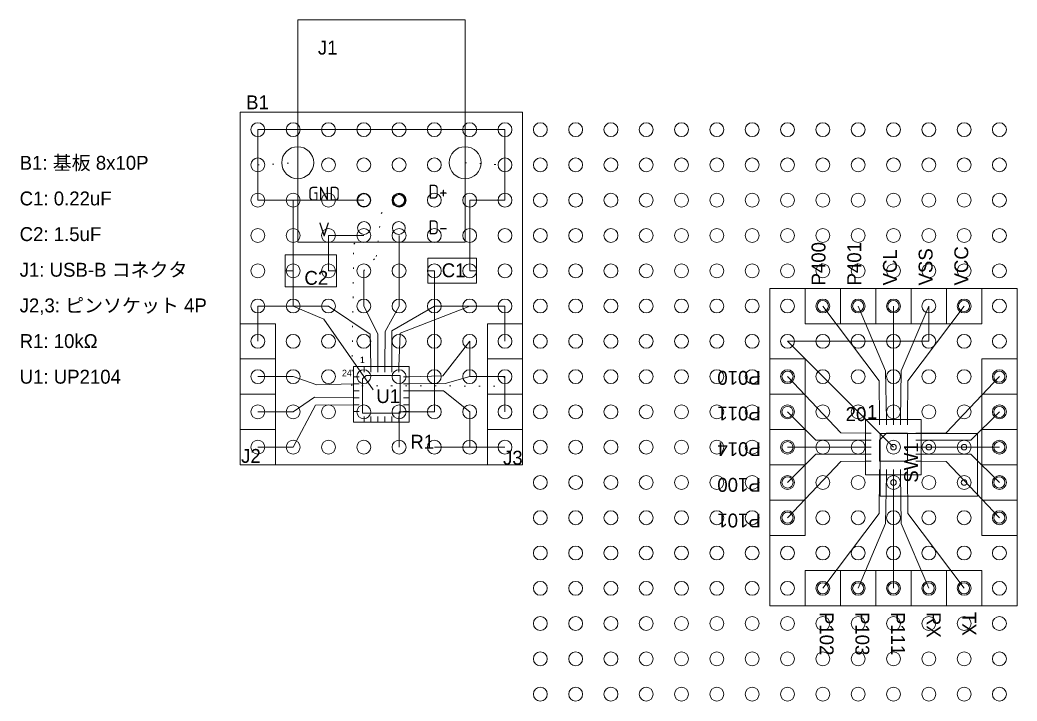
# Model space of a CAD drawing. Extents: x -65 to 72, y -77 to 74.
# Drawn here: x -65.4 to 6.4, y -18.3 to 30.8 of the extents above; entities that cross this region are included whole.
import ezdxf

# ---------------------------------------------------------------- set-up
doc = ezdxf.new("R2010")
doc.units = 0
doc.linetypes.add('DOTTINY', pattern=[0.9525, 0, -0.9525])
doc.layers.get('0').update_dxf_attribs({"linetype": 'CONTINUOUS', "lineweight": 9})
for name, color, linetype, lineweight in [('0_GND', 7, 'CONTINUOUS', 15), ('5V line', 1, 'CONTINUOUS', 15), ('condenser', 5, 'CONTINUOUS', 15)]:
    doc.layers.add(name, color=color, linetype=linetype, lineweight=lineweight)
for name, color, linetype, lineweight, true_color in [('0_wire', 92, 'CONTINUOUS', 15, 0x00c800), ('3.3V line', 40, 'CONTINUOUS', 15, 0xffaa00), ('micon', 216, 'CONTINUOUS', 15, 0x800080), ('resister', 134, 'CONTINUOUS', 15, 0x00b1b1), ('socket_header', 56, 'CONTINUOUS', 15, 0x808000), ('switch', 136, 'CONTINUOUS', 15, 0x008080), ('terminal', 16, 'CONTINUOUS', 15, 0x800000), ('universal_board', 253, 'CONTINUOUS', 15, 0xa0a0a4)]:
    doc.layers.add(name, color=color, linetype=linetype, lineweight=lineweight, true_color=true_color)
doc.styles.add('azomix', font='azomix')
doc.styles.add('iso', font='iso')
doc.styles.add('kst32b', font='kst32b')

msp = doc.modelspace()

# ---------------------------------------------------------------- linework, layer by layer
at = {"layer": '0_GND'}
for p, q in [((-48.26, 17.78), (-48.26, 22.86)), ((-48.26, 22.86), (-30.48, 22.86)), ((-30.48, 22.86), (-30.48, 17.78)), ((-43.18, 17.78), (-48.26, 17.78)), ((-45.72, 17.78), (-45.72, 12.7)), ((-40.64, 17.78), (-43.18, 17.78)), ((-30.48, 17.78), (-33.02, 17.78)), ((-33.02, 17.78), (-33.02, 12.7)), ((-45.72, 12.7), (-45.72, 10.16)), ((-45.72, 10.16), (-48.26, 10.16)), ((-48.26, 10.16), (-48.26, 7.62)), ((-43.18, 10.16), (-45.72, 10.16)), ((0, 10.16), (0, 7.62)), ((0, 7.62), (-10.16, 7.62))]:
    msp.add_line(p, q, dxfattribs=at)
at = {"layer": '0_wire'}
for p, q in [((-38.1, 15.24), (-38.1, 10.16)), ((-40.64, 12.7), (-40.64, 10.16)), ((-45.72, 5.08), (-48.26, 5.08)), ((-45.72, 2.54), (-48.26, 2.54)), ((-33.02, 2.54), (-33.02, 0)), ((-45.72, 0), (-48.26, 0)), ((-33.02, 0), (-35.56, 0)), ((-30.48, 0), (-33.02, 0))]:
    msp.add_line(p, q, dxfattribs=at)
for centre in [(-38.1, 17.78), (-7.62, 10.16), (-5.08, 10.16), (-10.16, 5.08), (5.08, 5.08), (-10.16, 2.54), (5.08, 2.54), (-10.16, 0), (5.08, 0), (-10.16, -2.54), (5.08, -2.54), (-10.16, -5.08), (5.08, -5.08), (-7.62, -10.16), (-5.08, -10.16), (-2.54, -10.16), (0, -10.16), (2.54, -10.16)]:
    msp.add_circle(centre, 0.4, dxfattribs=at)
at = {"layer": '3.3V line'}
for p, q in [((-35.56, 10.16), (-35.56, 12.7)), ((-35.56, 10.16), (-33.02, 10.16)), ((-35.56, 10.16), (-35.56, 2.54)), ((-33.02, 10.16), (-30.48, 10.16)), ((-30.48, 10.16), (-30.48, 7.62)), ((-35.56, 2.54), (-38.1, 2.54)), ((-38.1, 2.54), (-38.1, 0))]:
    msp.add_line(p, q, dxfattribs=at)
msp.add_circle((-2.54, 10.16), 0.4, dxfattribs=at)
at = {"layer": '5V line'}
for p, q in [((-40.64, 15.24), (-43.18, 15.24)), ((-43.18, 15.24), (-43.18, 12.7)), ((-33.02, 7.62), (-33.02, 5.08)), ((-30.48, 5.08), (-33.02, 5.08)), ((-30.48, 5.08), (-30.48, 2.54))]:
    msp.add_line(p, q, dxfattribs=at)
msp.add_circle((2.54, 10.16), 0.4, dxfattribs=at)
at = {"layer": 'condenser'}
for p, q in [((-42.6, 13.85), (-46.3, 13.85)), ((-46.3, 13.85), (-46.3, 11.55)), ((-42.6, 11.55), (-42.6, 13.85)), ((-32.54, 13.6), (-36.04, 13.6)), ((-36.04, 13.6), (-36.04, 11.8)), ((-32.54, 11.8), (-32.54, 13.6)), ((-46.3, 12.7), (-45.72, 12.7)), ((-43.18, 12.7), (-42.6, 12.7)), ((-35.56, 12.7), (-36.04, 12.7)), ((-32.54, 12.7), (-33.02, 12.7)), ((-46.3, 11.55), (-42.6, 11.55)), ((-36.04, 11.8), (-32.54, 11.8))]:
    msp.add_line(p, q, dxfattribs=at)
at = {"layer": 'micon'}
for p, q in [((-37.37, 5.81), (-41.37, 5.81)), ((-41.37, 5.81), (-41.37, 1.81)), ((-40.62, 5.81), (-40.62, 5.41)), ((-40.12, 5.81), (-40.12, 5.41)), ((-39.62, 5.81), (-39.62, 5.41)), ((-39.12, 5.81), (-39.12, 5.41)), ((-38.62, 5.81), (-38.62, 5.41)), ((-38.12, 5.81), (-38.12, 5.41)), ((-37.37, 1.81), (-37.37, 5.81)), ((-41.37, 5.06), (-40.97, 5.06)), ((-40.47, 5.16), (-40.72, 4.91)), ((-38.02, 5.16), (-40.47, 5.16)), ((-38.02, 2.46), (-38.02, 5.16)), ((-37.37, 5.06), (-37.77, 5.06)), ((-41.37, 4.56), (-40.97, 4.56)), ((-40.72, 4.91), (-40.72, 2.46)), ((-37.37, 4.56), (-37.77, 4.56)), ((-41.37, 4.06), (-40.97, 4.06)), ((-37.37, 4.06), (-37.77, 4.06)), ((-41.37, 3.56), (-40.97, 3.56)), ((-41.37, 3.06), (-40.97, 3.06)), ((-37.37, 3.56), (-37.77, 3.56)), ((-37.37, 3.06), (-37.77, 3.06)), ((-41.37, 2.56), (-40.97, 2.56)), ((-40.72, 2.46), (-38.02, 2.46)), ((-40.62, 1.81), (-40.62, 2.21)), ((-40.12, 1.81), (-40.12, 2.21)), ((-39.62, 1.81), (-39.62, 2.21)), ((-39.12, 1.81), (-39.12, 2.21)), ((-38.62, 1.81), (-38.62, 2.21)), ((-38.12, 1.81), (-38.12, 2.21)), ((-37.37, 2.56), (-37.77, 2.56)), ((-41.37, 1.81), (-37.37, 1.81)), ((-4.54, 2), (-4.54, -2)), ((-0.54, 2), (-4.54, 2)), ((-3.54, 2), (-3.54, 1.6)), ((-3.04, 2), (-3.04, 1.6)), ((-2.54, 2), (-2.54, 1.6)), ((-2.04, 2), (-2.04, 1.6)), ((-1.54, 2), (-1.54, 1.6)), ((-0.54, -2), (-0.54, 2)), ((-4.54, 1), (-4.14, 1)), ((-3.04, 1), (-3.54, 0.5)), ((-1.54, 1), (-3.04, 1)), ((-1.54, -1), (-1.54, 1)), ((-0.54, 1), (-0.94, 1)), ((-4.54, 0.5), (-4.14, 0.5)), ((-4.54, 0), (-4.14, 0)), ((-3.54, 0.5), (-3.54, -1)), ((-0.54, 0.5), (-0.94, 0.5)), ((-4.54, -0.5), (-4.14, -0.5)), ((-0.54, 0), (-0.94, 0)), ((-0.54, -0.5), (-0.94, -0.5)), ((-4.54, -1), (-4.14, -1)), ((-3.54, -1), (-1.54, -1)), ((-0.54, -1), (-0.94, -1)), ((-4.54, -2), (-0.54, -2)), ((-3.54, -2), (-3.54, -1.6)), ((-3.04, -2), (-3.04, -1.6)), ((-2.54, -2), (-2.54, -1.6)), ((-2.04, -2), (-2.04, -1.6)), ((-1.54, -2), (-1.54, -1.6))]:
    msp.add_line(p, q, dxfattribs=at)
at = {"layer": 'resister', "linetype": 'DOTTINY'}
for p, q in [((-48.26, 20.32), (-45.39, 20.48)), ((-33.35, 20.48), (-30.48, 20.32))]:
    msp.add_line(p, q, dxfattribs=at)
at = {"layer": 'resister'}
for p, q in [((-2.54, 10.16), (-2.54, 2)), ((-2.54, 0), (-10.16, 7.62)), ((-2.54, -10.16), (-2.54, -2))]:
    msp.add_line(p, q, dxfattribs=at)
at = {"layer": 'resister', "linetype": 'DOTTINY'}
for points in [[(-40.64, 12.7), (-39.736, 13.721), (-39.387, 16.827), (-38.1, 17.78)], [(-30.48, 5.08), (-31.214, 4.397), (-41.493, 4.424), (-41.361, 14.624), (-40.64, 15.24)]]:
    msp.add_lwpolyline(points, dxfattribs=at)
at = {"layer": 'resister'}
for points in [[(-39.972, 4.126), (-43.503, 9.204), (-45.72, 10.16)], [(-40.12, 5.81), (-40.175, 8.14), (-43.18, 10.16)], [(-40.64, 10.16), (-39.623, 8.171), (-39.62, 5.81)], [(-38.1, 10.16), (-39.101, 8.324), (-39.12, 5.81)], [(-35.56, 10.16), (-38.62, 8.382), (-38.62, 5.81)], [(-33.02, 10.16), (-38.027, 8.202), (-38.12, 5.81)], [(-7.62, 10.16), (-3.578, 4.77), (-3.54, 2)], [(-5.08, 10.16), (-3.101, 5.486), (-3.04, 2)], [(0, 10.16), (-1.979, 5.486), (-2.04, 2)], [(2.54, 10.16), (-1.502, 4.77), (-1.54, 2)], [(-33.02, 7.62), (-34.958, 5.133), (-37.37, 5.06)], [(-41.37, 4.56), (-44.019, 4.483), (-45.72, 5.08)], [(-33.02, 5.08), (-34.774, 4.58), (-37.37, 4.56)], [(-10.16, 5.08), (-6.336, 1.038), (-4.54, 1)], [(5.08, 5.08), (1.256, 1.038), (-0.54, 1)], [(-45.72, 2.54), (-44.178, 3.61), (-41.37, 3.56)], [(-33.02, 2.54), (-34.896, 4.058), (-37.37, 4.06)], [(-45.72, 0), (-44.098, 3.015), (-41.37, 3.06)], [(-4.54, 0.5), (-8.114, 0.502), (-10.16, 2.54)], [(-0.54, 0.5), (3.034, 0.502), (5.08, 2.54)], [(-10.16, 0), (-4.54, 0)], [(-4.54, -0.5), (-8.114, -0.502), (-10.16, -2.54)], [(5.08, 0), (-0.54, 0)], [(-0.54, -0.5), (3.034, -0.502), (5.08, -2.54)], [(-10.16, -5.08), (-6.336, -1.038), (-4.54, -1)], [(5.08, -5.08), (1.256, -1.038), (-0.54, -1)], [(-7.62, -10.16), (-3.578, -4.77), (-3.54, -2)], [(-5.08, -10.16), (-3.101, -5.486), (-3.04, -2)], [(0, -10.16), (-1.979, -5.486), (-2.04, -2)], [(2.54, -10.16), (-1.502, -4.77), (-1.54, -2)]]:
    msp.add_lwpolyline(points, dxfattribs=at)
at = {"layer": 'socket_header'}
for p, q in [((-29.21, 11.43), (-29.21, 13.97)), ((-8.89, 8.89), (-8.89, 11.43)), ((-6.35, 11.43), (-8.89, 11.43)), ((-6.35, 8.89), (-6.35, 11.43)), ((-6.35, 8.89), (-6.35, 11.43)), ((-3.81, 11.43), (-6.35, 11.43)), ((-3.81, 8.89), (-3.81, 11.43)), ((-3.81, 8.89), (-3.81, 11.43)), ((-1.27, 11.43), (-3.81, 11.43)), ((-1.27, 8.89), (-1.27, 11.43)), ((-1.27, 8.89), (-1.27, 11.43)), ((1.27, 11.43), (-1.27, 11.43)), ((1.27, 8.89), (1.27, 11.43)), ((1.27, 8.89), (1.27, 11.43)), ((3.81, 11.43), (1.27, 11.43)), ((3.81, 8.89), (3.81, 11.43)), ((-49.53, 6.35), (-49.53, 8.89)), ((-46.99, 8.89), (-49.53, 8.89)), ((-46.99, 6.35), (-46.99, 8.89)), ((-31.75, 6.35), (-31.75, 8.89)), ((-29.21, 8.89), (-31.75, 8.89)), ((-29.21, 6.35), (-29.21, 8.89)), ((-6.35, 8.89), (-8.89, 8.89)), ((-3.81, 8.89), (-6.35, 8.89)), ((-1.27, 8.89), (-3.81, 8.89)), ((1.27, 8.89), (-1.27, 8.89)), ((3.81, 8.89), (1.27, 8.89)), ((-46.99, 6.35), (-49.53, 6.35)), ((-49.53, 3.81), (-49.53, 6.35)), ((-46.99, 6.35), (-49.53, 6.35)), ((-46.99, 3.81), (-46.99, 6.35)), ((-29.21, 6.35), (-31.75, 6.35)), ((-31.75, 3.81), (-31.75, 6.35)), ((-29.21, 6.35), (-31.75, 6.35)), ((-29.21, 3.81), (-29.21, 6.35)), ((-11.43, 3.81), (-11.43, 6.35)), ((-8.89, 6.35), (-11.43, 6.35)), ((-8.89, 3.81), (-8.89, 6.35)), ((3.81, 3.81), (3.81, 6.35)), ((6.35, 6.35), (3.81, 6.35)), ((6.35, 3.81), (6.35, 6.35)), ((-46.99, 3.81), (-49.53, 3.81)), ((-49.53, 1.27), (-49.53, 3.81)), ((-46.99, 3.81), (-49.53, 3.81)), ((-46.99, 1.27), (-46.99, 3.81)), ((-29.21, 3.81), (-31.75, 3.81)), ((-31.75, 1.27), (-31.75, 3.81)), ((-29.21, 3.81), (-31.75, 3.81)), ((-29.21, 1.27), (-29.21, 3.81)), ((-8.89, 3.81), (-11.43, 3.81)), ((-11.43, 1.27), (-11.43, 3.81)), ((-8.89, 3.81), (-11.43, 3.81)), ((-8.89, 1.27), (-8.89, 3.81)), ((6.35, 3.81), (3.81, 3.81)), ((3.81, 1.27), (3.81, 3.81)), ((6.35, 3.81), (3.81, 3.81)), ((6.35, 1.27), (6.35, 3.81)), ((-46.99, 1.27), (-49.53, 1.27)), ((-49.53, -1.27), (-49.53, 1.27)), ((-46.99, 1.27), (-49.53, 1.27)), ((-46.99, -1.27), (-46.99, 1.27)), ((-29.21, 1.27), (-31.75, 1.27)), ((-31.75, -1.27), (-31.75, 1.27)), ((-29.21, 1.27), (-31.75, 1.27)), ((-29.21, -1.27), (-29.21, 1.27)), ((-8.89, 1.27), (-11.43, 1.27)), ((-11.43, -1.27), (-11.43, 1.27)), ((-8.89, 1.27), (-11.43, 1.27)), ((-8.89, -1.27), (-8.89, 1.27)), ((6.35, 1.27), (3.81, 1.27)), ((3.81, -1.27), (3.81, 1.27)), ((6.35, 1.27), (3.81, 1.27)), ((6.35, -1.27), (6.35, 1.27)), ((-46.99, -1.27), (-49.53, -1.27)), ((-29.21, -1.27), (-31.75, -1.27)), ((-8.89, -1.27), (-11.43, -1.27)), ((-11.43, -3.81), (-11.43, -1.27)), ((-8.89, -1.27), (-11.43, -1.27)), ((-8.89, -3.81), (-8.89, -1.27)), ((6.35, -1.27), (3.81, -1.27)), ((3.81, -3.81), (3.81, -1.27)), ((6.35, -1.27), (3.81, -1.27)), ((6.35, -3.81), (6.35, -1.27)), ((-8.89, -3.81), (-11.43, -3.81)), ((-11.43, -6.35), (-11.43, -3.81)), ((-8.89, -3.81), (-11.43, -3.81)), ((-8.89, -6.35), (-8.89, -3.81)), ((6.35, -3.81), (3.81, -3.81)), ((3.81, -6.35), (3.81, -3.81)), ((6.35, -3.81), (3.81, -3.81)), ((6.35, -6.35), (6.35, -3.81)), ((-8.89, -6.35), (-11.43, -6.35)), ((6.35, -6.35), (3.81, -6.35)), ((-8.89, -11.43), (-8.89, -8.89)), ((-6.35, -8.89), (-8.89, -8.89)), ((-6.35, -11.43), (-6.35, -8.89)), ((-6.35, -11.43), (-6.35, -8.89)), ((-3.81, -8.89), (-6.35, -8.89)), ((-3.81, -11.43), (-3.81, -8.89)), ((-3.81, -11.43), (-3.81, -8.89)), ((-1.27, -8.89), (-3.81, -8.89)), ((-1.27, -11.43), (-1.27, -8.89)), ((-1.27, -11.43), (-1.27, -8.89)), ((1.27, -8.89), (-1.27, -8.89)), ((1.27, -11.43), (1.27, -8.89)), ((1.27, -11.43), (1.27, -8.89)), ((3.81, -8.89), (1.27, -8.89)), ((3.81, -11.43), (3.81, -8.89)), ((-6.35, -11.43), (-8.89, -11.43)), ((-3.81, -11.43), (-6.35, -11.43)), ((-1.27, -11.43), (-3.81, -11.43)), ((1.27, -11.43), (-1.27, -11.43)), ((3.81, -11.43), (1.27, -11.43))]:
    msp.add_line(p, q, dxfattribs=at)
at = {"layer": 'switch'}
for p, q in [((3.5, 0.98), (-3.5, 0.98)), ((-3.5, 0.98), (-3.5, -3.52)), ((3.5, -3.52), (3.5, 0.98)), ((-3.5, -3.52), (3.5, -3.52))]:
    msp.add_line(p, q, dxfattribs=at)
for centre in [(-2.54, 0), (0, 0), (2.54, 0), (-2.54, -2.54), (2.54, -2.54)]:
    msp.add_circle(centre, 0.2, dxfattribs=at)
at = {"layer": 'terminal'}
for p, q in [((-45.39, 30.76), (-45.39, 14.76)), ((-33.35, 30.76), (-45.39, 30.76)), ((-33.35, 14.76), (-33.35, 30.76)), ((-45.39, 14.76), (-33.35, 14.76))]:
    msp.add_line(p, q, dxfattribs=at)
for centre, radius in [((-45.39, 20.48), 1.15), ((-33.35, 20.48), 1.15), ((-40.62, 17.78), 0.46), ((-38.12, 17.78), 0.46), ((-40.62, 15.78), 0.46), ((-38.12, 15.78), 0.46)]:
    msp.add_circle(centre, radius, dxfattribs=at)
at = {"layer": 'universal_board'}
for p, q in [((-49.53, 24.13), (-29.21, 24.13)), ((-49.53, 24.13), (-49.53, -1.27)), ((-29.21, 24.13), (-29.21, -1.27)), ((-11.43, 11.43), (-11.43, -11.43)), ((-11.43, 11.43), (6.35, 11.43)), ((6.35, 11.43), (6.35, -11.43)), ((-49.53, -1.27), (-29.21, -1.27)), ((-11.43, -11.43), (6.35, -11.43))]:
    msp.add_line(p, q, dxfattribs=at)
for centre in [(-48.26, 22.86), (-45.72, 22.86), (-43.18, 22.86), (-40.64, 22.86), (-38.1, 22.86), (-35.56, 22.86), (-33.02, 22.86), (-30.48, 22.86), (-27.94, 22.86), (-25.4, 22.86), (-22.86, 22.86), (-20.32, 22.86), (-17.78, 22.86), (-15.24, 22.86), (-12.7, 22.86), (-10.16, 22.86), (-7.62, 22.86), (-5.08, 22.86), (-2.54, 22.86), (0, 22.86), (2.54, 22.86), (5.08, 22.86), (-48.26, 20.32), (-43.18, 20.32), (-40.64, 20.32), (-38.1, 20.32), (-35.56, 20.32), (-30.48, 20.32), (-27.94, 20.32), (-25.4, 20.32), (-22.86, 20.32), (-20.32, 20.32), (-17.78, 20.32), (-15.24, 20.32), (-12.7, 20.32), (-10.16, 20.32), (-7.62, 20.32), (-5.08, 20.32), (-2.54, 20.32), (0, 20.32), (2.54, 20.32), (5.08, 20.32), (-48.26, 17.78), (-45.72, 17.78), (-43.18, 17.78), (-40.64, 17.78), (-38.1, 17.78), (-35.56, 17.78), (-33.02, 17.78), (-30.48, 17.78), (-27.94, 17.78), (-25.4, 17.78), (-22.86, 17.78), (-20.32, 17.78), (-17.78, 17.78), (-15.24, 17.78), (-12.7, 17.78), (-10.16, 17.78), (-7.62, 17.78), (-5.08, 17.78), (-2.54, 17.78), (0, 17.78), (2.54, 17.78), (5.08, 17.78), (-48.26, 15.24), (-45.72, 15.24), (-43.18, 15.24), (-40.64, 15.24), (-38.1, 15.24), (-35.56, 15.24), (-33.02, 15.24), (-30.48, 15.24), (-27.94, 15.24), (-25.4, 15.24), (-22.86, 15.24), (-20.32, 15.24), (-17.78, 15.24), (-15.24, 15.24), (-12.7, 15.24), (-10.16, 15.24), (-7.62, 15.24), (-5.08, 15.24), (-2.54, 15.24), (0, 15.24), (2.54, 15.24), (5.08, 15.24), (-48.26, 12.7), (-45.72, 12.7), (-43.18, 12.7), (-40.64, 12.7), (-38.1, 12.7), (-35.56, 12.7), (-33.02, 12.7), (-30.48, 12.7), (-27.94, 12.7), (-25.4, 12.7), (-22.86, 12.7), (-20.32, 12.7), (-17.78, 12.7), (-15.24, 12.7), (-12.7, 12.7), (-10.16, 12.7), (-7.62, 12.7), (-5.08, 12.7), (-2.54, 12.7), (0, 12.7), (2.54, 12.7), (5.08, 12.7), (-48.26, 10.16), (-45.72, 10.16), (-43.18, 10.16), (-40.64, 10.16), (-38.1, 10.16), (-35.56, 10.16), (-33.02, 10.16), (-30.48, 10.16), (-27.94, 10.16), (-25.4, 10.16), (-22.86, 10.16), (-20.32, 10.16), (-17.78, 10.16), (-15.24, 10.16), (-12.7, 10.16), (-10.16, 10.16), (-7.62, 10.16), (-5.08, 10.16), (-2.54, 10.16), (0, 10.16), (2.54, 10.16), (5.08, 10.16), (-48.26, 7.62), (-45.72, 7.62), (-43.18, 7.62), (-40.64, 7.62), (-38.1, 7.62), (-35.56, 7.62), (-33.02, 7.62), (-30.48, 7.62), (-27.94, 7.62), (-25.4, 7.62), (-22.86, 7.62), (-20.32, 7.62), (-17.78, 7.62), (-15.24, 7.62), (-12.7, 7.62), (-10.16, 7.62), (-7.62, 7.62), (-5.08, 7.62), (-2.54, 7.62), (0, 7.62), (2.54, 7.62), (5.08, 7.62), (-48.26, 5.08), (-45.72, 5.08), (-43.18, 5.08), (-40.64, 5.08), (-38.1, 5.08), (-35.56, 5.08), (-33.02, 5.08), (-30.48, 5.08), (-27.94, 5.08), (-25.4, 5.08), (-22.86, 5.08), (-20.32, 5.08), (-17.78, 5.08), (-15.24, 5.08), (-12.7, 5.08), (-10.16, 5.08), (-7.62, 5.08), (-5.08, 5.08), (-2.54, 5.08), (0, 5.08), (2.54, 5.08), (5.08, 5.08), (-48.26, 2.54), (-45.72, 2.54), (-43.18, 2.54), (-40.64, 2.54), (-38.1, 2.54), (-35.56, 2.54), (-33.02, 2.54), (-30.48, 2.54), (-27.94, 2.54), (-25.4, 2.54), (-22.86, 2.54), (-20.32, 2.54), (-17.78, 2.54), (-15.24, 2.54), (-12.7, 2.54), (-10.16, 2.54), (-7.62, 2.54), (-5.08, 2.54), (-2.54, 2.54), (0, 2.54), (2.54, 2.54), (5.08, 2.54), (-48.26, 0), (-45.72, 0), (-43.18, 0), (-40.64, 0), (-38.1, 0), (-35.56, 0), (-33.02, 0), (-30.48, 0), (-27.94, 0), (-25.4, 0), (-22.86, 0), (-20.32, 0), (-17.78, 0), (-15.24, 0), (-12.7, 0), (-10.16, 0), (-7.62, 0), (-5.08, 0), (-2.54, 0), (0, 0), (2.54, 0), (5.08, 0), (-27.94, -2.54), (-25.4, -2.54), (-22.86, -2.54), (-20.32, -2.54), (-17.78, -2.54), (-15.24, -2.54), (-12.7, -2.54), (-10.16, -2.54), (-7.62, -2.54), (-5.08, -2.54), (-2.54, -2.54), (0, -2.54), (2.54, -2.54), (5.08, -2.54), (-27.94, -5.08), (-25.4, -5.08), (-22.86, -5.08), (-20.32, -5.08), (-17.78, -5.08), (-15.24, -5.08), (-12.7, -5.08), (-10.16, -5.08), (-7.62, -5.08), (-5.08, -5.08), (-2.54, -5.08), (0, -5.08), (2.54, -5.08), (5.08, -5.08), (-27.94, -7.62), (-25.4, -7.62), (-22.86, -7.62), (-20.32, -7.62), (-17.78, -7.62), (-15.24, -7.62), (-12.7, -7.62), (-10.16, -7.62), (-7.62, -7.62), (-5.08, -7.62), (-2.54, -7.62), (0, -7.62), (2.54, -7.62), (5.08, -7.62), (-27.94, -10.16), (-25.4, -10.16), (-22.86, -10.16), (-20.32, -10.16), (-17.78, -10.16), (-15.24, -10.16), (-12.7, -10.16), (-10.16, -10.16), (-7.62, -10.16), (-5.08, -10.16), (-2.54, -10.16), (0, -10.16), (2.54, -10.16), (5.08, -10.16), (-27.94, -12.7), (-25.4, -12.7), (-22.86, -12.7), (-20.32, -12.7), (-17.78, -12.7), (-15.24, -12.7), (-12.7, -12.7), (-10.16, -12.7), (-7.62, -12.7), (-5.08, -12.7), (-2.54, -12.7), (0, -12.7), (2.54, -12.7), (5.08, -12.7), (-27.94, -15.24), (-25.4, -15.24), (-22.86, -15.24), (-20.32, -15.24), (-17.78, -15.24), (-15.24, -15.24), (-12.7, -15.24), (-10.16, -15.24), (-7.62, -15.24), (-5.08, -15.24), (-2.54, -15.24), (0, -15.24), (2.54, -15.24), (5.08, -15.24), (-27.94, -17.78), (-25.4, -17.78), (-22.86, -17.78), (-20.32, -17.78), (-17.78, -17.78), (-15.24, -17.78), (-12.7, -17.78), (-10.16, -17.78), (-7.62, -17.78), (-5.08, -17.78), (-2.54, -17.78), (0, -17.78), (2.54, -17.78), (5.08, -17.78)]:
    msp.add_circle(centre, 0.5, dxfattribs=at)

# ---------------------------------------------------------------- texts
at = {"insert": (-65.389, 12.765), "char_height": 1, "width": 13.58667, "attachment_point": 4, "line_spacing_factor": 1.54, "style": 'kst32b'}
msp.add_mtext('B1: 基板 8x10P\\PC1: 0.22uF\\PC2: 1.5uF\\PJ1: USB-B コネクタ\\PJ2,3: ピンソケット 4P\\PR1: 10kΩ\\PU1: UP2104', dxfattribs=at)
at = {"layer": 'condenser', "char_height": 1, "attachment_point": 4, "line_spacing_factor": 1.54, "style": 'kst32b'}
for s, insert, width in [('C1', (-35.031, 12.729), 1.20222), ('C2', (-44.908, 12.181), 1.30667)]:
    msp.add_mtext(s, dxfattribs=dict(at, insert=insert, width=width))
at = {"layer": 'micon', "attachment_point": 4, "line_spacing_factor": 1.54, "style": 'kst32b'}
for s, insert, char_height, width in [('1', (-40.912, 6.284), 0.47, 0.13056), ('24', (-42.203, 5.339), 0.47, 0.61413), ('U1', (-39.736, 3.669), 1, 1.09778), ('20', (-5.978, 2.372), 1, 1.27111), ('1', (-4.439, 2.538), 1, 0.27778)]:
    msp.add_mtext(s, dxfattribs=dict(at, insert=insert, char_height=char_height, width=width))
at = {"layer": 'resister', "insert": (-37.29, 0.39), "char_height": 1, "width": 1.20222, "attachment_point": 4, "line_spacing_factor": 1.54, "style": 'kst32b'}
msp.add_mtext('R1', dxfattribs=at)
at = {"layer": 'socket_header', "char_height": 1, "attachment_point": 4, "line_spacing_factor": 1.54, "style": 'kst32b'}
for s, insert, width, rotation in [('P400\\PP401\\PVCL\\PVSS\\PVCC', (-2.787, 11.644), 2.87556, 90), ('P101\\PP100\\PP014\\PP011\\PP010', (-12.087, -0.137), 2.70222, 180), ('TX\\PRX\\PP111\\PP103\\PP102', (-2.218, -11.866), 2.70222, 270)]:
    msp.add_mtext(s, dxfattribs=dict(at, insert=insert, width=width, rotation=rotation))
for s, insert, width in [('J2', (-49.461, -0.638), 1.23667), ('J3', (-30.619, -0.768), 1.20111)]:
    msp.add_mtext(s, dxfattribs=dict(at, insert=insert, width=width))
at = {"layer": 'switch', "insert": (-1.263, -1.108), "char_height": 1, "width": 2.13222, "attachment_point": 5, "rotation": 90, "style": 'azomix'}
msp.add_mtext('SW1', dxfattribs=at)
at = {"layer": 'terminal', "char_height": 1, "line_spacing_factor": 1.54}
for s, insert, width, attachment_point, style in [('J1', (-43.939, 28.758), 1.13222, 4, 'kst32b'), ('GND\\PV', (-43.49, 16.963), 2.33333, 5, 'iso'), ('D+\\PD-', (-35.299, 17.111), 1.33333, 5, 'iso')]:
    msp.add_mtext(s, dxfattribs=dict(at, insert=insert, width=width, attachment_point=attachment_point, style=style))
at = {"layer": 'universal_board', "insert": (-49.1, 24.828), "char_height": 1, "width": 1.20222, "attachment_point": 4, "line_spacing_factor": 1.54, "style": 'kst32b'}
msp.add_mtext('B1', dxfattribs=at)

doc.saveas('drawing.dxf')
